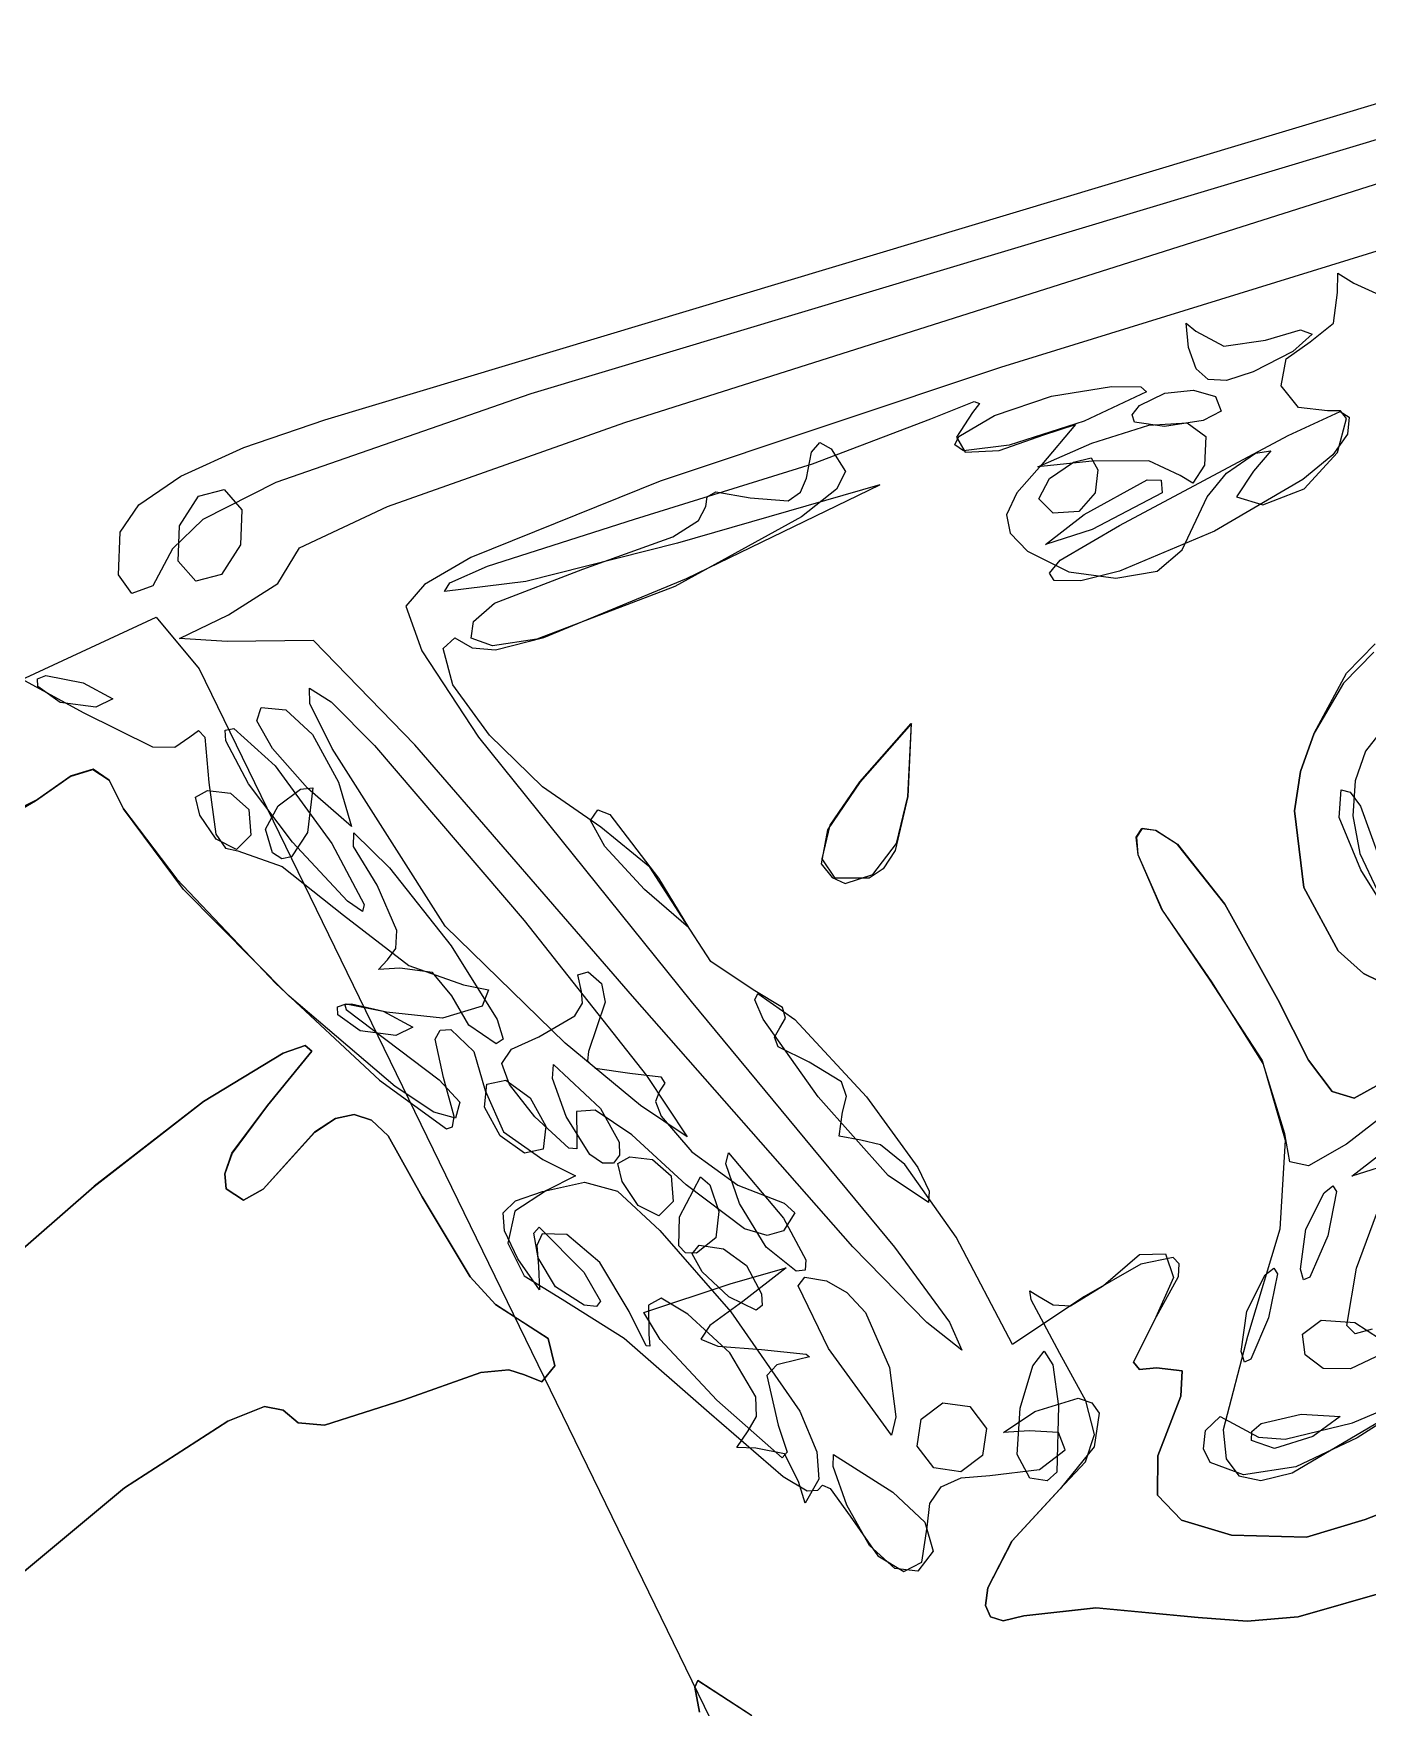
# Model space of a CAD drawing. Extents: x -886 to 651, y -59 to 942.
# Drawn here: x -167.6 to -141.92, y 132.04 to 164.26 of the extents above; entities that cross this region are included whole.
import ezdxf

# ---------------------------------------------------------------- set-up
doc = ezdxf.new("R2010")
doc.units = 0

msp = doc.modelspace()

# ---------------------------------------------------------------- linework, layer by layer
at = {"layer": 'IMAGES'}
for p, q in [((-180.01561, 146.175788), (-165.24221, 153.025398)), ((-165.24221, 153.025398), (-164.41604, 152.035168)), ((-164.41604, 152.035168), (-153.68554, 129.998068))]:
    msp.add_line(p, q, dxfattribs=at)
at = {"layer": 'Layer 1'}
for p, q in [((-134.964634, 164.262956), (-158.02749, 157.32416)), ((-161.99726, 156.82815), (-141.663776, 162.941917)), ((-156.222315, 156.77647), (-141.24554, 161.53171)), ((-138.99689, 160.92023), (-148.987695, 157.829762)), ((-142.50172, 159.27665), (-142.495542, 159.65201)), ((-142.495542, 159.65201), (-142.18953, 159.45347)), ((-142.576389, 158.684099), (-142.50172, 159.27665)), ((-142.18953, 159.45347), (-141.693707, 159.231024)), ((-145.37156, 158.21989), (-145.413274, 158.684307)), ((-145.413274, 158.684307), (-145.22881, 158.53509)), ((-143.88951, 158.35808), (-143.214576, 158.560664)), ((-143.214576, 158.560664), (-142.9874, 158.47311)), ((-143.03064, 158.32893), (-142.576389, 158.684099)), ((-145.22881, 158.53509), (-144.692862, 158.241287)), ((-144.692862, 158.241287), (-143.88951, 158.35808)), ((-143.4922, 158.002243), (-143.03064, 158.32893)), ((-142.9874, 158.47311), (-143.359069, 158.138972)), ((-142.9874, 158.47311), (-142.9874, 158.47311)), ((-145.223919, 157.806673), (-145.37156, 158.21989)), ((-143.359069, 158.138972), (-144.12394, 157.74872)), ((-143.58446, 157.47817), (-143.4922, 158.002243)), ((-148.987695, 157.829762), (-155.541952, 155.644541)), ((-144.991046, 157.599574), (-145.223919, 157.806673)), ((-144.636526, 157.58484), (-144.991046, 157.599574)), ((-144.12394, 157.74872), (-144.636526, 157.58484)), ((-158.02749, 157.32416), (-162.940123, 155.616475)), ((-149.106771, 156.909776), (-148.008166, 157.281029)), ((-148.008166, 157.281029), (-146.85089, 157.46603)), ((-146.177476, 157.36182), (-147.38045, 156.80245)), ((-146.85089, 157.46603), (-146.28928, 157.458741)), ((-146.31403, 157.10063), (-145.827643, 157.341377)), ((-146.28928, 157.458741), (-146.177476, 157.36182)), ((-145.827643, 157.341377), (-145.275487, 157.395207)), ((-145.275487, 157.395207), (-144.84863, 157.275064)), ((-144.84863, 157.275064), (-144.73814, 156.99389)), ((-143.252199, 157.063159), (-143.58446, 157.47817)), ((-150.33264, 156.84606), (-149.496074, 157.179338)), ((-149.52689, 156.96474), (-149.836425, 156.491367)), ((-149.389838, 157.142472), (-149.52689, 156.96474)), ((-149.496074, 157.179338), (-149.389838, 157.142472)), ((-146.452027, 156.918641), (-146.31403, 157.10063)), ((-144.73814, 156.99389), (-145.089316, 156.811257)), ((-144.73814, 156.99389), (-144.73814, 156.99389)), ((-143.44819, 156.52215), (-142.448724, 156.982898)), ((-142.6931, 156.99866), (-143.252199, 157.063159)), ((-142.445047, 156.998468), (-142.6931, 156.99866)), ((-142.448724, 156.982898), (-142.278113, 156.877245)), ((-142.327571, 156.851238), (-142.445047, 156.998468)), ((-163.555284, 156.295766), (-161.99726, 156.82815)), ((-160.789321, 155.15845), (-156.222315, 156.77647)), ((-152.608011, 155.980171), (-150.33264, 156.84606)), ((-149.790643, 156.506913), (-149.106771, 156.909776)), ((-147.38045, 156.80245), (-148.820226, 156.339359)), ((-147.542061, 156.733608), (-148.19395, 155.96834)), ((-148.15735, 156.5379), (-147.542061, 156.733608)), ((-147.38045, 156.80245), (-147.38045, 156.80245)), ((-147.228, 156.37451), (-146.131876, 156.721219)), ((-146.409349, 156.783631), (-146.452027, 156.918641)), ((-145.83248, 156.69686), (-146.409349, 156.783631)), ((-146.131876, 156.721219), (-145.398552, 156.764729)), ((-145.089316, 156.811257), (-145.83248, 156.69686)), ((-145.398552, 156.764729), (-145.038688, 156.507126)), ((-142.50352, 156.19674), (-142.327571, 156.851238)), ((-142.278113, 156.877245), (-142.31055, 156.54795)), ((-152.626364, 156.203145), (-152.468872, 156.391024)), ((-152.468872, 156.391024), (-152.250897, 156.266586)), ((-149.865785, 156.341952), (-149.790643, 156.506913)), ((-149.70372, 156.22708), (-149.865785, 156.341952)), ((-149.836425, 156.491367), (-149.66998, 156.20248)), ((-148.820226, 156.339359), (-149.70372, 156.22708)), ((-149.017172, 156.236045), (-148.15735, 156.5379)), ((-148.267796, 155.919905), (-147.228, 156.37451)), ((-146.69852, 154.79185), (-143.44819, 156.52215)), ((-145.038688, 156.507126), (-145.06294, 155.9505)), ((-142.31055, 156.54791), (-142.591169, 156.149645)), ((-142.31055, 156.54795), (-142.31055, 156.54791)), ((-164.764775, 155.73893), (-163.555284, 156.295766)), ((-156.03644, 154.91425), (-152.608011, 155.980171)), ((-152.72459, 155.70274), (-152.626364, 156.203145)), ((-152.250897, 156.266586), (-151.97122, 155.83004)), ((-149.66998, 156.20248), (-149.017172, 156.236045)), ((-147.222, 156.02711), (-148.267796, 155.919905)), ((-148.04841, 155.69739), (-147.585892, 156.00911)), ((-147.585892, 156.00911), (-147.24198, 156.09154)), ((-147.24198, 156.09154), (-147.11261, 155.861595)), ((-146.134507, 156.033426), (-147.222, 156.02711)), ((-145.53282, 155.75142), (-146.134507, 156.033426)), ((-144.637639, 155.80169), (-144.08048, 156.18175)), ((-143.785417, 156.22971), (-144.11548, 155.83997)), ((-144.08048, 156.18175), (-143.785417, 156.22971)), ((-142.591169, 156.149645), (-143.170282, 155.676061)), ((-143.143582, 155.494665), (-142.50352, 156.19674)), ((-165.574074, 155.186047), (-164.764775, 155.73893)), ((-152.835236, 155.43092), (-152.72459, 155.70274)), ((-151.97122, 155.83004), (-152.14407, 155.491006)), ((-151.97122, 155.83004), (-151.97122, 155.83004)), ((-148.19395, 155.96834), (-148.671406, 155.420098)), ((-148.251676, 155.304868), (-148.04841, 155.69739)), ((-147.37743, 155.00404), (-146.166375, 155.671976)), ((-147.11261, 155.861595), (-147.16588, 155.42234)), ((-146.166375, 155.671976), (-145.894238, 155.664585)), ((-145.894238, 155.664585), (-145.87404, 155.42138)), ((-145.289369, 155.608879), (-145.53282, 155.75142)), ((-145.06316, 155.9505), (-145.289369, 155.608879)), ((-145.06294, 155.9505), (-145.06316, 155.9505)), ((-145.0105, 155.34201), (-144.637639, 155.80169)), ((-143.170282, 155.676061), (-144.869645, 154.679897)), ((-144.11548, 155.83997), (-144.443002, 155.341049)), ((-164.79304, 154.78341), (-164.425965, 155.352816)), ((-164.425965, 155.352816), (-163.92965, 155.48255)), ((-162.940123, 155.616475), (-164.341471, 154.906757)), ((-163.92965, 155.48255), (-163.594937, 155.093809)), ((-155.541952, 155.644541), (-159.182554, 154.177237)), ((-151.31198, 155.57534), (-155.20338, 154.45292)), ((-155.03159, 153.77242), (-151.31198, 155.57534)), ((-154.65846, 155.15811), (-154.63582, 155.344994)), ((-154.63582, 155.344994), (-154.467326, 155.438011)), ((-154.467326, 155.438011), (-153.80484, 155.32105)), ((-153.07579, 155.268348), (-152.835236, 155.43092)), ((-152.14407, 155.491006), (-152.820974, 154.960939)), ((-148.671406, 155.420098), (-148.870119, 154.998465)), ((-147.16588, 155.42234), (-147.478412, 155.063865)), ((-145.87404, 155.42138), (-147.22453, 154.71268)), ((-147.16588, 155.42234), (-147.16588, 155.42234)), ((-145.87404, 155.42138), (-145.87404, 155.42138)), ((-145.48942, 154.32314), (-145.0105, 155.34201)), ((-144.443002, 155.341049), (-143.93672, 155.19225)), ((-143.93672, 155.19225), (-143.143582, 155.494665)), ((-165.93152, 154.66552), (-165.574074, 155.186047)), ((-163.594937, 155.093809), (-163.61637, 154.41667)), ((-162.47974, 154.36057), (-160.789321, 155.15845)), ((-154.800535, 154.888789), (-154.65846, 155.15811)), ((-153.80484, 155.32105), (-153.07579, 155.268348)), ((-147.97231, 155.02819), (-148.251676, 155.304868)), ((-147.478412, 155.063865), (-147.97231, 155.02819)), ((-164.341471, 154.906757), (-164.92792, 154.34136)), ((-164.814472, 154.106271), (-164.79304, 154.78341)), ((-158.862715, 154.00575), (-156.03644, 154.91425)), ((-155.294184, 154.571315), (-154.800535, 154.888789)), ((-152.820974, 154.960939), (-155.25583, 153.61804)), ((-148.870119, 154.998465), (-148.799834, 154.644595)), ((-148.119931, 154.428591), (-147.37743, 155.00404)), ((-147.22453, 154.71268), (-148.119931, 154.428591)), ((-147.837041, 154.12097), (-146.69852, 154.79185)), ((-165.968795, 153.842607), (-165.93152, 154.66552)), ((-163.61637, 154.41667), (-163.983445, 153.847264)), ((-163.61637, 154.41667), (-163.61637, 154.41667)), ((-155.20338, 154.45292), (-158.12664, 153.715336)), ((-157.02553, 153.95041), (-155.294184, 154.571315)), ((-148.799834, 154.644595), (-148.4703, 154.29964)), ((-144.869645, 154.679897), (-146.699943, 153.913343)), ((-164.92792, 154.34136), (-165.308143, 153.629228)), ((-164.47976, 153.71753), (-164.814472, 154.106271)), ((-162.901842, 153.673229), (-162.47974, 154.36057)), ((-159.182554, 154.177237), (-160.073637, 153.654263)), ((-148.4703, 154.29964), (-147.672653, 153.901986)), ((-148.04322, 153.8732), (-147.837041, 154.12097)), ((-145.972197, 153.915389), (-145.48942, 154.32314)), ((-165.708053, 153.480076), (-165.968795, 153.842607)), ((-163.983445, 153.847264), (-164.47976, 153.71753)), ((-159.586318, 153.686464), (-158.862715, 154.00575)), ((-158.727189, 153.294354), (-157.02553, 153.95041)), ((-157.778299, 152.636977), (-155.03159, 153.77242)), ((-147.95248, 153.73032), (-148.04322, 153.8732)), ((-147.442725, 153.72677), (-147.95248, 153.73032)), ((-147.672653, 153.901986), (-146.769946, 153.774454)), ((-146.699943, 153.913343), (-147.442725, 153.72677)), ((-146.769946, 153.774454), (-145.972197, 153.915389)), ((-165.308143, 153.629228), (-165.708053, 153.480076)), ((-163.84899, 153.0739), (-162.901842, 153.673229)), ((-160.073637, 153.654263), (-160.43239, 153.24052)), ((-158.12664, 153.715336), (-159.69039, 153.51818)), ((-159.69039, 153.51818), (-159.586318, 153.686464)), ((-155.25583, 153.61804), (-157.915194, 152.604785)), ((-160.43239, 153.24052), (-160.12977, 152.376414)), ((-159.135022, 152.943995), (-158.727189, 153.294354)), ((-164.789836, 152.617983), (-163.84899, 153.0739)), ((-159.17829, 152.62149), (-159.135022, 152.943995)), ((-163.87309, 152.55628), (-164.789836, 152.617983)), ((-162.21384, 152.57598), (-163.87309, 152.55628)), ((-160.260872, 150.566319), (-162.21384, 152.57598)), ((-159.71646, 152.42664), (-159.490756, 152.628857)), ((-159.490756, 152.628857), (-159.1588, 152.43884)), ((-158.768582, 152.472374), (-159.17829, 152.62149)), ((-159.1588, 152.43884), (-158.707037, 152.398865)), ((-157.915194, 152.604785), (-158.768582, 152.472374)), ((-158.707037, 152.398865), (-157.778299, 152.636977)), ((-142.326203, 151.946859), (-141.779921, 152.51033)), ((-160.12977, 152.376414), (-159.039236, 150.715221)), ((-159.533151, 151.725697), (-159.71646, 152.42664)), ((-141.803096, 152.354381), (-142.383063, 151.755014)), ((-167.905997, 151.878745), (-166.64617, 151.19209)), ((-167.523835, 151.842205), (-167.362474, 151.904965)), ((-167.51667, 151.69257), (-167.523835, 151.842205)), ((-167.362474, 151.904965), (-166.64817, 151.76087)), ((-142.9487, 150.79122), (-142.326203, 151.946859)), ((-167.088739, 151.383381), (-167.51667, 151.69257)), ((-166.64817, 151.76087), (-166.074157, 151.452634)), ((-162.286233, 151.36404), (-162.288924, 151.662231)), ((-162.288924, 151.662231), (-161.8702, 151.394096)), ((-158.823374, 150.756309), (-159.533151, 151.725697)), ((-142.383063, 151.755014), (-142.949, 150.79104)), ((-166.40349, 151.2947), (-167.088739, 151.383381)), ((-166.64617, 151.19209), (-165.312772, 150.530965)), ((-166.074157, 151.452634), (-166.40349, 151.29463)), ((-166.40349, 151.29463), (-166.40349, 151.2947)), ((-163.303475, 151.028505), (-163.221418, 151.287641)), ((-163.221418, 151.287641), (-162.74692, 151.24188)), ((-162.74692, 151.24188), (-162.234701, 150.766781)), ((-161.854744, 150.500055), (-162.286233, 151.36404)), ((-161.8702, 151.394096), (-161.037447, 150.559102)), ((-164.59082, 150.72562), (-164.428455, 150.84198)), ((-164.428455, 150.84198), (-164.305799, 150.715041)), ((-163.911278, 150.854509), (-163.74908, 150.88471)), ((-163.901919, 150.643115), (-163.911278, 150.854509)), ((-163.74908, 150.88471), (-162.948853, 150.16445)), ((-163.002964, 150.500066), (-163.303475, 151.028505)), ((-151.69311, 149.85725), (-150.70648, 150.97803)), ((-150.70486, 150.97812), (-151.69149, 149.85734)), ((-150.70648, 150.97803), (-150.77147, 149.57683)), ((-150.76986, 149.57692), (-150.70486, 150.97812)), ((-141.638614, 150.862483), (-141.961521, 150.447663)), ((-165.312772, 150.530965), (-164.880499, 150.522484)), ((-164.880499, 150.522484), (-164.59082, 150.72562)), ((-164.305799, 150.715041), (-164.22732, 149.84668)), ((-163.462399, 149.81905), (-163.901919, 150.643115)), ((-162.32976, 149.73792), (-163.002964, 150.500066)), ((-162.234701, 150.766781), (-161.72822, 149.85048)), ((-159.67583, 147.07684), (-161.854744, 150.500055)), ((-161.037447, 150.559102), (-158.15939, 147.1864)), ((-156.07424, 145.73371), (-160.260872, 150.566319)), ((-159.039236, 150.715221), (-154.94486, 145.62655)), ((-157.801467, 149.761584), (-158.823374, 150.756309)), ((-142.949, 150.79099), (-143.213805, 150.056006)), ((-143.213505, 150.056236), (-142.9487, 150.79122)), ((-142.949, 150.79104), (-142.949, 150.79099)), ((-141.961521, 150.447663), (-142.160368, 149.876847)), ((-167.56189, 149.49191), (-166.896698, 149.95701)), ((-166.879912, 149.970495), (-167.52776, 149.51859)), ((-166.896698, 149.95701), (-166.458545, 150.092501)), ((-166.452182, 150.098276), (-166.879912, 149.970495)), ((-166.458545, 150.092501), (-166.148454, 149.889444)), ((-166.147104, 149.891416), (-166.452182, 150.098276)), ((-166.148454, 149.889444), (-165.86745, 149.3389)), ((-165.86721, 149.3394), (-166.147104, 149.891416)), ((-162.948853, 150.16445), (-161.858, 148.668)), ((-151.69149, 149.85734), (-152.318037, 148.931921)), ((-152.267543, 149.023706), (-151.69311, 149.85725)), ((-143.213805, 150.056006), (-143.329804, 149.296049)), ((-143.329504, 149.296279), (-143.213505, 150.056236)), ((-142.160368, 149.876847), (-142.207105, 149.203021)), ((-164.48193, 149.56124), (-164.251989, 149.690614)), ((-164.399507, 149.217331), (-164.48193, 149.56124)), ((-164.251989, 149.690614), (-163.81273, 149.63734)), ((-164.22732, 149.84668), (-164.22732, 149.84661)), ((-164.22732, 149.84661), (-164.092527, 148.848947)), ((-163.81273, 149.63734), (-163.454259, 149.324811)), ((-162.61826, 148.697122), (-163.462399, 149.81905)), ((-162.89417, 149.39529), (-162.460497, 149.716516)), ((-162.460497, 149.716516), (-162.227365, 149.742848)), ((-161.482784, 148.995645), (-162.32976, 149.73792)), ((-162.227365, 149.742848), (-162.32919, 148.88025)), ((-161.72822, 149.85048), (-161.482784, 148.995645)), ((-161.72822, 149.85048), (-161.72822, 149.85048)), ((-156.68177, 148.98463), (-157.801467, 149.761584)), ((-150.77147, 149.57683), (-151.017832, 148.535735)), ((-150.988676, 148.67206), (-150.76986, 149.57692)), ((-142.472116, 149.173151), (-142.42991, 149.70536)), ((-142.42991, 149.70536), (-142.257021, 149.659077)), ((-142.257021, 149.659077), (-142.059154, 149.389864)), ((-167.52776, 149.51859), (-168.637854, 148.965524)), ((-168.16381, 149.134946), (-167.56189, 149.49191)), ((-165.86745, 149.3389), (-164.843745, 147.979917)), ((-164.711902, 147.786171), (-165.86721, 149.3394)), ((-164.08778, 148.75481), (-164.399507, 149.217331)), ((-163.454259, 149.324811), (-163.41858, 148.83091)), ((-163.135231, 148.946479), (-162.89417, 149.39529)), ((-156.87755, 149.11192), (-156.741011, 149.316152)), ((-156.741011, 149.316152), (-156.509891, 149.226323)), ((-156.509891, 149.226323), (-155.572, 148.00121)), ((-143.329804, 149.296049), (-143.152614, 147.820815)), ((-143.152314, 147.821045), (-143.329504, 149.296279)), ((-142.059154, 149.389864), (-141.68611, 148.35931)), ((-162.99977, 148.48836), (-163.135231, 148.946479)), ((-156.607614, 148.609149), (-156.87755, 149.11192)), ((-155.736476, 148.21689), (-156.68177, 148.98463)), ((-152.318037, 148.931921), (-152.43895, 148.28083)), ((-152.42405, 148.373009), (-152.267543, 149.023706)), ((-146.375872, 148.792581), (-146.265908, 148.959863)), ((-146.261457, 148.956625), (-146.373364, 148.791661)), ((-146.265908, 148.959863), (-146.004115, 148.924057)), ((-146.000462, 148.920907), (-146.261457, 148.956625)), ((-146.004115, 148.924057), (-145.58265, 148.65375)), ((-145.58295, 148.65352), (-146.000462, 148.920907)), ((-142.05524, 148.1656), (-142.472116, 149.173151)), ((-142.207105, 149.203021), (-142.073685, 148.479171)), ((-164.092527, 148.848947), (-163.908934, 148.58209)), ((-163.695265, 148.551548), (-164.08778, 148.75481)), ((-163.908934, 148.58209), (-163.67215, 148.52759)), ((-163.41858, 148.83091), (-163.695265, 148.551548)), ((-163.41858, 148.83091), (-163.41858, 148.83091)), ((-162.32919, 148.88025), (-162.636302, 148.411774)), ((-161.55724, 147.56194), (-162.61826, 148.697122)), ((-162.32919, 148.88025), (-162.32919, 148.88025)), ((-161.858, 148.668), (-161.234303, 147.497829)), ((-161.858, 148.668), (-161.858, 148.668)), ((-161.439899, 148.612808), (-161.43368, 148.87511)), ((-160.98753, 147.86536), (-161.439899, 148.612808)), ((-161.43368, 148.87511), (-160.747688, 148.201751)), ((-155.83895, 147.78438), (-156.607614, 148.609149)), ((-151.445309, 148.072495), (-150.988676, 148.67206)), ((-146.341845, 148.453628), (-146.375872, 148.792581)), ((-146.373364, 148.791661), (-146.343612, 148.457004)), ((-144.670597, 147.502661), (-145.58295, 148.65352)), ((-145.58265, 148.65375), (-144.670297, 147.502891)), ((-163.67215, 148.52759), (-162.816872, 148.229891)), ((-162.821993, 148.375506), (-162.99977, 148.48836)), ((-162.636302, 148.411774), (-162.821993, 148.375506)), ((-152.43896, 148.28083), (-152.229957, 148.014408)), ((-152.43895, 148.28083), (-152.43896, 148.28083)), ((-152.171544, 148.0002), (-152.42405, 148.373009)), ((-151.017832, 148.535735), (-151.248813, 148.178953)), ((-146.343612, 148.457004), (-145.888854, 147.402561)), ((-145.873184, 147.386359), (-146.341845, 148.453628)), ((-142.073685, 148.479171), (-141.73206, 147.75828)), ((-164.843745, 147.979917), (-162.938787, 145.975919)), ((-162.816872, 148.229891), (-161.63653, 147.28918)), ((-160.747688, 148.201751), (-159.56569, 146.69971)), ((-155.12368, 147.25919), (-155.736476, 148.21689)), ((-155.572, 148.00121), (-154.992214, 147.055559)), ((-155.572, 148.00121), (-155.572, 148.00121)), ((-152.229957, 148.014408), (-151.981492, 147.90112)), ((-151.51894, 148.00032), (-152.171544, 148.0002)), ((-151.981492, 147.90112), (-151.445309, 148.072495)), ((-151.248813, 148.178953), (-151.51894, 148.00032)), ((-141.469939, 147.228482), (-142.05524, 148.1656)), ((-162.678246, 145.731536), (-164.711902, 147.786171)), ((-160.60804, 146.992801), (-160.98753, 147.86536)), ((-154.992214, 147.055559), (-155.83895, 147.78438)), ((-143.152614, 147.820815), (-142.491897, 146.604488)), ((-142.491597, 146.604718), (-143.152314, 147.821045)), ((-161.63653, 147.28918), (-160.374782, 146.318422)), ((-161.272508, 147.357452), (-161.55724, 147.56194)), ((-161.234303, 147.497829), (-161.272508, 147.357452)), ((-145.888854, 147.402561), (-144.95662, 146.0412)), ((-144.92265, 146.00937), (-145.873184, 147.386359)), ((-143.65251, 145.66415), (-144.670597, 147.502661)), ((-144.670297, 147.502891), (-143.65221, 145.66438)), ((-160.625398, 146.649014), (-160.60804, 146.992801)), ((-157.367097, 144.823149), (-159.67583, 147.07684)), ((-158.15939, 147.1864), (-155.804, 144.203326)), ((-158.15939, 147.1864), (-158.15939, 147.1864)), ((-154.564537, 146.395781), (-155.12368, 147.25919)), ((-160.78949, 146.4297), (-160.625398, 146.649014)), ((-159.56569, 146.69971), (-158.677655, 145.283245)), ((-159.56569, 146.69971), (-159.56569, 146.69971)), ((-160.959213, 146.240976), (-160.78949, 146.4297)), ((-160.374782, 146.318422), (-159.3238, 145.94852)), ((-153.74822, 145.85473), (-154.564537, 146.395781)), ((-142.491897, 146.604488), (-142.003487, 146.168165)), ((-142.003187, 146.168395), (-142.491597, 146.604718)), ((-160.55154, 146.26853), (-160.959213, 146.240976)), ((-159.919425, 146.187271), (-160.55154, 146.26853)), ((-159.54951, 145.73696), (-159.919425, 146.187271)), ((-157.123664, 146.138245), (-156.92411, 146.19951)), ((-157.05264, 145.81928), (-157.123664, 146.138245)), ((-156.92411, 146.19951), (-156.66703, 145.977191)), ((-144.95662, 146.0412), (-143.949985, 144.495287)), ((-143.934335, 144.436798), (-144.92265, 146.00937)), ((-142.003487, 146.168165), (-141.42212, 145.88627)), ((-141.42182, 145.8865), (-142.003187, 146.168395)), ((-162.938787, 145.975919), (-160.945162, 144.113046)), ((-160.641727, 143.991686), (-162.678246, 145.731536)), ((-159.223935, 145.172179), (-159.54951, 145.73696)), ((-159.3238, 145.94852), (-158.846367, 145.851544)), ((-158.846367, 145.851544), (-158.96361, 145.53694)), ((-157.035857, 145.594888), (-157.05264, 145.81928)), ((-156.66703, 145.977191), (-156.59973, 145.6143)), ((-151.828211, 140.908329), (-156.07424, 145.73371)), ((-153.184876, 145.51095), (-153.74822, 145.85473)), ((-153.718907, 145.65705), (-153.659831, 145.780876)), ((-153.659831, 145.780876), (-152.949838, 145.283527)), ((-143.061002, 144.501067), (-143.65251, 145.66415)), ((-143.65221, 145.66438), (-143.060702, 144.501297)), ((-161.748265, 145.523515), (-161.586904, 145.586275)), ((-161.7411, 145.37388), (-161.748265, 145.523515)), ((-161.313169, 145.064695), (-161.7411, 145.37388)), ((-161.482254, 145.577315), (-161.60892, 145.562308)), ((-161.60892, 145.562308), (-161.583719, 145.471027)), ((-161.586904, 145.586275), (-160.8726, 145.44218)), ((-161.583719, 145.471027), (-159.79165, 144.12235)), ((-160.80784, 145.42268), (-161.482254, 145.577315)), ((-160.8726, 145.44218), (-160.298591, 145.133945)), ((-159.728397, 145.30968), (-160.80784, 145.42268)), ((-158.96361, 145.53694), (-159.728397, 145.30968)), ((-157.87377, 144.94559), (-157.185079, 145.355364)), ((-157.185079, 145.355364), (-157.035857, 145.594888)), ((-156.59979, 145.6143), (-156.9214, 144.66711)), ((-156.59973, 145.6143), (-156.59979, 145.6143)), ((-154.94486, 145.62655), (-151.030714, 140.897596)), ((-153.557216, 145.284837), (-153.718907, 145.65705)), ((-153.124443, 145.310039), (-153.184876, 145.51095)), ((-160.62792, 144.97601), (-161.313169, 145.064695)), ((-160.298591, 145.133945), (-160.62792, 144.97595)), ((-159.868112, 144.905355), (-159.77432, 145.078154)), ((-159.77432, 145.078154), (-159.57009, 145.08731)), ((-159.57009, 145.08731), (-159.129466, 144.665562)), ((-158.69841, 144.81568), (-159.223935, 145.172179)), ((-158.677655, 145.283245), (-158.560204, 144.899941)), ((-152.50108, 143.7951), (-153.557216, 145.284837)), ((-153.339666, 144.939431), (-153.23399, 145.12184)), ((-153.23399, 145.12184), (-153.124443, 145.310039)), ((-152.949838, 145.283527), (-151.56815, 143.7931)), ((-162.373439, 144.778885), (-162.797194, 144.636281)), ((-162.796734, 144.635441), (-162.372979, 144.778045)), ((-162.247373, 144.673755), (-162.373439, 144.778885)), ((-162.372979, 144.778045), (-162.246913, 144.672915)), ((-160.62792, 144.97595), (-160.62792, 144.97601)), ((-159.71015, 144.16273), (-159.868112, 144.905355)), ((-158.560204, 144.899941), (-158.69841, 144.81568)), ((-158.590435, 144.434056), (-158.403544, 144.711695)), ((-158.403544, 144.711695), (-157.87377, 144.94559)), ((-155.91858, 143.62283), (-157.367097, 144.823149)), ((-153.268709, 144.754257), (-153.339666, 144.939431)), ((-152.67081, 144.4622), (-153.268709, 144.754257)), ((-162.797194, 144.636281), (-164.330772, 143.704202)), ((-164.330312, 143.703362), (-162.796734, 144.635441)), ((-163.09531, 143.62396), (-162.247373, 144.673755)), ((-162.246913, 144.672915), (-163.09485, 143.62312)), ((-159.129466, 144.665562), (-158.90905, 143.91305)), ((-158.438843, 144.027411), (-158.590435, 144.434056)), ((-157.611279, 144.144598), (-157.59298, 144.413819)), ((-157.59298, 144.413819), (-156.68784, 143.56867)), ((-156.9214, 144.66711), (-156.937137, 144.484421)), ((-156.937137, 144.484421), (-156.792407, 144.344964)), ((-152.04754, 144.080422), (-152.67081, 144.4622)), ((-143.949985, 144.495287), (-143.507047, 142.957864)), ((-143.51773, 143.07937), (-143.934335, 144.436798)), ((-142.601624, 143.895066), (-143.061002, 144.501067)), ((-143.060702, 144.501297), (-142.601324, 143.895296)), ((-160.945162, 144.113046), (-159.65545, 143.17744)), ((-159.79165, 144.12235), (-159.39498, 143.691905)), ((-159.505429, 143.415111), (-159.71015, 144.16273)), ((-158.874192, 144.035185), (-158.51163, 144.1118)), ((-158.51163, 144.1118), (-158.043171, 143.776177)), ((-157.35062, 143.41168), (-157.611279, 144.144598)), ((-156.792407, 144.344964), (-156.12595, 144.25042)), ((-156.12595, 144.25042), (-155.525512, 144.176031)), ((-155.804, 144.203326), (-155.02085, 143.02383)), ((-155.452255, 144.058415), (-155.55527, 143.90239)), ((-155.525512, 144.176031), (-155.452255, 144.058415)), ((-151.951603, 143.797783), (-152.04754, 144.080422)), ((-159.895983, 143.494864), (-160.641727, 143.991686)), ((-158.91973, 143.5935), (-158.874192, 144.035185)), ((-158.90905, 143.91305), (-158.557084, 143.116637)), ((-157.95317, 143.4065), (-158.438843, 144.027411)), ((-158.043171, 143.776177), (-157.74305, 143.22676)), ((-155.55527, 143.90239), (-155.627107, 143.701985)), ((-151.148063, 142.281203), (-152.50108, 143.7951)), ((-152.02691, 143.49517), (-151.951603, 143.797783)), ((-151.56815, 143.7931), (-151.56815, 143.79307)), ((-151.56815, 143.79307), (-150.57851, 142.435674)), ((-142.178536, 143.766352), (-142.601624, 143.895066)), ((-142.601324, 143.895296), (-142.178236, 143.766582)), ((-141.10366, 143.83481), (-142.328872, 142.882825)), ((-141.6959, 144.03513), (-142.178536, 143.766352)), ((-142.178236, 143.766582), (-141.6956, 144.03536)), ((-164.330772, 143.704202), (-166.43411, 142.07018)), ((-166.43365, 142.06934), (-164.330312, 143.703362)), ((-163.781633, 142.708348), (-163.09531, 143.62396)), ((-163.09485, 143.62339), (-163.781172, 142.707777)), ((-163.09485, 143.62312), (-163.09485, 143.62339)), ((-161.427864, 143.455239), (-161.787727, 143.377502)), ((-161.787267, 143.376932), (-161.427404, 143.454669)), ((-161.096124, 143.344123), (-161.427864, 143.455239)), ((-161.427404, 143.454669), (-161.095664, 143.343553)), ((-159.47783, 143.38281), (-159.895983, 143.494864)), ((-159.535197, 143.21637), (-159.505429, 143.415111)), ((-159.39498, 143.691905), (-159.47783, 143.38281)), ((-158.619604, 143.044079), (-158.91973, 143.5935)), ((-157.299926, 142.80301), (-157.95317, 143.4065)), ((-156.891248, 142.683379), (-157.35062, 143.41168)), ((-156.791791, 143.533001), (-157.150388, 143.512635)), ((-157.150388, 143.512635), (-157.14127, 142.99209)), ((-156.082264, 143.060297), (-156.791791, 143.533001)), ((-156.68784, 143.56867), (-156.328224, 142.922786)), ((-156.68784, 143.56867), (-156.68784, 143.56867)), ((-155.02085, 143.02383), (-155.91858, 143.62283)), ((-155.627107, 143.701985), (-155.523147, 143.419187)), ((-155.523147, 143.419187), (-154.926922, 142.731509)), ((-152.091511, 143.037276), (-152.02691, 143.49517)), ((-162.19055, 143.11163), (-163.18443, 142.01834)), ((-163.18397, 142.01777), (-162.19009, 143.11106)), ((-161.787727, 143.377502), (-162.19055, 143.11163)), ((-162.19009, 143.11106), (-161.787267, 143.376932)), ((-160.777668, 143.043439), (-161.096124, 143.344123)), ((-161.095664, 143.343553), (-160.777208, 143.042869)), ((-159.65545, 143.17744), (-159.535197, 143.21637)), ((-158.557084, 143.116637), (-157.8002, 142.58934)), ((-157.74305, 143.22676), (-157.788586, 142.785071)), ((-157.74305, 143.22676), (-157.74305, 143.22676)), ((-160.12126, 141.8705), (-160.777668, 143.043439)), ((-160.777208, 143.042869), (-160.1208, 141.86993)), ((-158.15114, 142.70846), (-158.619604, 143.044079)), ((-157.788586, 142.785071), (-158.15114, 142.70846)), ((-157.145455, 142.791679), (-157.299926, 142.80301)), ((-157.14127, 142.99209), (-157.145455, 142.791679)), ((-156.328224, 142.922786), (-156.320895, 142.672744)), ((-155.03859, 142.10163), (-156.082264, 143.060297)), ((-151.67882, 142.95973), (-152.091511, 143.037276)), ((-151.301156, 142.871975), (-151.67882, 142.95973)), ((-150.82921, 142.490126), (-151.301156, 142.871975)), ((-143.507047, 142.957864), (-143.608637, 141.246468)), ((-143.420105, 142.541343), (-143.51773, 143.07937)), ((-142.328872, 142.882825), (-143.06242, 142.463749)), ((-142.227581, 142.264006), (-141.48508, 142.83946)), ((-163.921704, 142.310368), (-163.781633, 142.708348)), ((-163.781172, 142.707777), (-163.921244, 142.309798)), ((-157.8002, 142.58934), (-157.167961, 142.269016)), ((-156.649441, 142.515388), (-156.891248, 142.683379)), ((-156.43942, 142.5173), (-156.649441, 142.515388)), ((-156.320895, 142.672744), (-156.43942, 142.5173)), ((-156.35455, 142.50923), (-156.124609, 142.6386)), ((-156.272124, 142.165318), (-156.35455, 142.50923)), ((-156.124609, 142.6386), (-155.68535, 142.58533)), ((-155.68535, 142.58533), (-155.326875, 142.272796)), ((-154.926922, 142.731509), (-154.044772, 142.089541)), ((-154.278095, 142.504663), (-154.226185, 142.711694)), ((-154.00969, 141.74104), (-154.278095, 142.504663)), ((-154.226185, 142.711694), (-153.16765, 141.45808)), ((-149.84337, 141.0896), (-150.82921, 142.490126)), ((-143.06242, 142.463749), (-143.420105, 142.541343)), ((-141.33218, 142.54809), (-142.227581, 142.264006)), ((-163.89155, 142.02234), (-163.921704, 142.310368)), ((-163.921244, 142.309798), (-163.89109, 142.02177)), ((-157.80602, 141.9729), (-156.995172, 142.148729)), ((-157.167961, 142.269016), (-157.7258, 141.99283)), ((-156.995172, 142.148729), (-156.36181, 141.975174)), ((-155.9604, 141.7028), (-156.272124, 142.165318)), ((-155.326875, 142.272796), (-155.2912, 141.77889)), ((-155.16788, 141.48417), (-154.76159, 142.251874)), ((-154.76159, 142.251874), (-154.5847, 142.097749)), ((-150.3761, 141.76131), (-151.148063, 142.281203)), ((-150.57851, 142.435674), (-150.359343, 141.97978)), ((-166.43411, 142.06991), (-168.162671, 140.557652)), ((-168.162211, 140.557082), (-166.43365, 142.06934)), ((-166.43411, 142.07018), (-166.43411, 142.06991)), ((-163.559849, 141.805473), (-163.89155, 142.02234)), ((-163.89109, 142.02177), (-163.559389, 141.805105)), ((-163.18443, 142.01834), (-163.559849, 141.805473)), ((-163.559389, 141.805105), (-163.18397, 142.01777)), ((-159.198487, 140.329243), (-160.12126, 141.8705)), ((-160.1208, 141.86993), (-159.198027, 140.328672)), ((-157.7258, 141.99283), (-158.338041, 141.590513)), ((-158.326451, 141.790858), (-157.80602, 141.9729)), ((-156.36181, 141.975174), (-155.543423, 141.220434)), ((-153.917852, 141.253789), (-155.03859, 142.10163)), ((-154.5847, 142.097749), (-154.41032, 141.58701)), ((-154.044772, 142.089541), (-153.15487, 141.74347)), ((-150.359343, 141.97978), (-150.3761, 141.76131)), ((-143.109013, 141.248013), (-142.75741, 141.94528)), ((-142.75741, 141.94528), (-142.589362, 142.07887)), ((-142.520616, 141.967311), (-142.68991, 141.11737)), ((-142.589362, 142.07887), (-142.520616, 141.967311)), ((-158.562031, 141.559156), (-158.326451, 141.790858)), ((-158.537243, 141.210374), (-158.562031, 141.559156)), ((-158.338041, 141.590513), (-158.473089, 140.976734)), ((-155.567878, 141.499541), (-155.9604, 141.7028)), ((-155.2912, 141.7789), (-155.567878, 141.499541)), ((-155.2912, 141.77889), (-155.2912, 141.7789)), ((-155.181314, 140.924169), (-155.16788, 141.48417)), ((-154.41032, 141.58701), (-154.466939, 141.080713)), ((-154.41032, 141.58701), (-154.41032, 141.58701)), ((-153.501982, 140.898989), (-154.00969, 141.74104)), ((-152.948846, 141.558466), (-153.16877, 141.21609)), ((-153.15487, 141.74347), (-152.948846, 141.558466)), ((-142.13808, 140.49235), (-141.753174, 141.535718)), ((-158.27657, 140.67709), (-158.537243, 141.210374)), ((-157.972625, 141.167163), (-157.870321, 141.285543)), ((-157.88918, 140.69037), (-157.972625, 141.167163)), ((-157.812964, 141.155259), (-157.91334, 140.929091)), ((-157.870321, 141.285543), (-157.00667, 140.41532)), ((-157.338671, 141.140636), (-157.812964, 141.155259)), ((-155.543423, 141.220434), (-154.1775, 139.65271)), ((-153.479835, 141.125618), (-153.917852, 141.253789)), ((-153.16877, 141.21609), (-153.479835, 141.125618)), ((-153.16765, 141.45808), (-152.735914, 140.6542)), ((-153.16765, 141.45808), (-153.16765, 141.45808)), ((-143.608637, 141.246468), (-144.23558, 139.17864)), ((-143.21583, 140.47444), (-143.109013, 141.248013)), ((-158.473089, 140.976734), (-158.159199, 140.347848)), ((-157.91334, 140.929091), (-157.88258, 140.52744)), ((-156.699433, 140.60256), (-157.338671, 141.140636)), ((-155.049112, 140.788823), (-155.181314, 140.924169)), ((-154.922101, 140.771686), (-154.787933, 140.935848)), ((-154.466939, 141.080713), (-154.8387, 140.78068)), ((-154.787933, 140.935848), (-154.3213, 140.86941)), ((-154.3213, 140.86941), (-153.877966, 140.543791)), ((-152.92358, 140.4343), (-153.501982, 140.898989)), ((-150.407498, 139.446182), (-151.828211, 140.908329)), ((-151.030714, 140.897596), (-149.969076, 139.45328)), ((-148.76052, 139.02614), (-149.84337, 141.0896)), ((-142.68987, 141.11737), (-143.033467, 140.321781)), ((-142.68991, 141.11737), (-142.68987, 141.11737)), ((-157.864932, 140.075626), (-158.27657, 140.67709)), ((-157.555191, 140.133409), (-157.88918, 140.69037)), ((-157.88258, 140.52744), (-157.864932, 140.075626)), ((-156.13498, 139.66002), (-156.699433, 140.60256)), ((-154.8387, 140.78068), (-155.049112, 140.788823)), ((-154.729339, 140.425171), (-154.922101, 140.771686)), ((-153.877966, 140.543791), (-153.5895, 140.00323)), ((-152.735914, 140.6542), (-152.748316, 140.454456)), ((-146.284848, 140.572052), (-147.38467, 139.94339)), ((-147.00526, 140.16221), (-146.314137, 140.75917)), ((-146.314137, 140.75917), (-145.811398, 140.772799)), ((-145.664899, 140.697857), (-146.284848, 140.572052)), ((-145.811398, 140.772799), (-145.659797, 140.313859)), ((-145.547185, 140.576258), (-145.664899, 140.697857)), ((-145.56421, 140.333827), (-145.547185, 140.576258)), ((-158.709576, 139.795497), (-159.198487, 140.329243)), ((-159.198027, 140.328672), (-158.709116, 139.794927)), ((-158.159199, 140.347848), (-157.42463, 139.90021)), ((-157.00667, 140.41532), (-157.00642, 140.41532)), ((-157.00642, 140.41532), (-156.688513, 139.859665)), ((-155.85568, 139.64129), (-154.16987, 140.19789)), ((-154.21518, 139.94455), (-154.729339, 140.425171)), ((-154.16987, 140.19789), (-153.114544, 140.498826)), ((-153.114544, 140.498826), (-153.94942, 139.85342)), ((-152.748316, 140.454456), (-152.92358, 140.4343)), ((-152.885717, 140.154284), (-152.752767, 140.320774)), ((-152.752767, 140.320774), (-152.33724, 140.25147)), ((-152.33724, 140.25147), (-151.946907, 140.027949)), ((-146.02217, 139.49298), (-145.56421, 140.333827)), ((-145.659797, 140.313859), (-146.02209, 139.49311)), ((-144.246132, 139.666121), (-143.89453, 140.36339)), ((-143.89453, 140.36339), (-143.726486, 140.49698)), ((-143.65774, 140.385421), (-143.82703, 139.53548)), ((-143.726486, 140.49698), (-143.65774, 140.385421)), ((-143.153432, 140.269031), (-143.21583, 140.47444)), ((-143.033467, 140.321781), (-143.153432, 140.269031)), ((-142.320403, 139.389584), (-142.13808, 140.49235)), ((-157.00542, 139.77933), (-157.555191, 140.133409)), ((-157.42463, 139.90021), (-156.233739, 139.145966)), ((-155.519746, 139.914604), (-155.764702, 139.783232)), ((-155.004117, 139.609323), (-155.519746, 139.914604)), ((-153.691163, 139.688214), (-154.21518, 139.94455)), ((-153.5895, 140.00325), (-153.579333, 139.775079)), ((-153.5895, 140.00323), (-153.5895, 140.00325)), ((-152.29904, 138.94859), (-152.885717, 140.154284)), ((-151.946907, 140.027949), (-151.587747, 139.63865)), ((-147.38467, 139.94339), (-148.76052, 139.02614)), ((-148.399399, 139.885064), (-148.426283, 140.059775)), ((-148.426283, 140.059775), (-148.2672, 139.9592)), ((-147.84336, 138.85473), (-148.399399, 139.885064)), ((-148.2672, 139.9592), (-147.975097, 139.787499)), ((-147.6398, 139.768546), (-147.00526, 140.16221)), ((-158.28275, 139.5224), (-158.709576, 139.795497)), ((-158.709116, 139.794927), (-158.28229, 139.52183)), ((-156.767591, 139.754197), (-157.00542, 139.77933)), ((-156.688513, 139.859665), (-156.767591, 139.754197)), ((-155.807684, 138.997245), (-156.13498, 139.66002)), ((-155.540618, 139.120011), (-155.85568, 139.64129)), ((-155.764702, 139.783232), (-155.75527, 139.21893)), ((-154.20153, 138.86367), (-155.004117, 139.609323)), ((-153.94942, 139.85342), (-154.584347, 139.388584)), ((-154.1775, 139.65271), (-154.17749, 139.65271)), ((-154.17749, 139.65271), (-152.851246, 137.73958)), ((-153.94942, 139.85342), (-153.94942, 139.85342)), ((-153.579333, 139.775079), (-153.691163, 139.688214)), ((-151.587747, 139.63865), (-151.1224, 138.58186)), ((-147.975097, 139.787499), (-147.6398, 139.768546)), ((-144.35295, 138.89254), (-144.246132, 139.666121)), ((-157.696592, 139.138913), (-158.28275, 139.5224)), ((-158.28229, 139.52183), (-157.696132, 139.138342)), ((-155.75527, 139.21893), (-155.740897, 138.990293)), ((-154.584347, 139.388584), (-154.754344, 139.125955)), ((-149.73244, 138.91599), (-150.407498, 139.446182)), ((-149.969076, 139.45328), (-149.73244, 138.91599)), ((-146.02255, 139.49306), (-146.427899, 138.683199)), ((-146.427534, 138.683119), (-146.02217, 139.49298)), ((-146.02209, 139.49311), (-146.02255, 139.49306)), ((-143.82699, 139.53548), (-144.170591, 138.73989)), ((-143.82703, 139.53548), (-143.82699, 139.53548)), ((-143.17594, 139.22508), (-142.816401, 139.492921)), ((-143.121234, 138.828134), (-143.17594, 139.22508)), ((-142.816401, 139.492921), (-142.1665, 139.44838)), ((-142.162504, 139.229913), (-142.320403, 139.389584)), ((-142.1665, 139.44838), (-141.695405, 139.143545)), ((-141.83617, 139.32208), (-142.162504, 139.229913)), ((-157.56621, 138.61549), (-157.696592, 139.138913)), ((-157.696132, 139.138342), (-157.56575, 138.61492)), ((-156.233739, 139.145966), (-154.59395, 137.71388)), ((-155.740897, 138.990293), (-155.807684, 138.997245)), ((-154.44593, 137.95128), (-155.540618, 139.120011)), ((-154.754344, 139.125955), (-154.432519, 138.996001)), ((-154.432519, 138.996001), (-153.59198, 138.92919)), ((-153.59198, 138.92919), (-152.729135, 138.838248)), ((-151.0842, 137.27899), (-152.29904, 138.94859)), ((-148.364387, 138.615254), (-148.149052, 138.895185)), ((-148.149052, 138.895185), (-147.979209, 138.636759)), ((-144.23558, 139.17864), (-144.700982, 137.380996)), ((-157.81749, 138.306874), (-157.56621, 138.61549)), ((-157.56575, 138.61492), (-157.81703, 138.306304)), ((-153.69962, 138.019091), (-154.20153, 138.86367)), ((-153.292291, 138.634401), (-153.485141, 138.425574)), ((-152.87711, 138.73673), (-153.292291, 138.634401)), ((-152.665042, 138.78566), (-152.87711, 138.73673)), ((-152.729135, 138.838248), (-152.665042, 138.78566)), ((-151.1224, 138.58186), (-151.002699, 137.632802)), ((-151.1224, 138.58186), (-151.1224, 138.58186)), ((-148.60728, 137.79797), (-148.364387, 138.615254)), ((-147.979209, 138.636759), (-147.87279, 137.83897)), ((-147.346512, 137.943091), (-147.84336, 138.85473)), ((-146.427899, 138.683199), (-146.312796, 138.547071)), ((-146.312427, 138.546991), (-146.427534, 138.683119)), ((-146.312796, 138.547071), (-145.98535, 138.578)), ((-145.98497, 138.57792), (-146.312427, 138.546991)), ((-145.98535, 138.578), (-145.489761, 138.519356)), ((-145.489396, 138.51928), (-145.98497, 138.57792)), ((-144.290556, 138.687137), (-144.35295, 138.89254)), ((-144.170591, 138.73989), (-144.290556, 138.687137)), ((-142.77513, 138.56225), (-143.121234, 138.828134)), ((-141.76569, 138.78555), (-142.250239, 138.556671)), ((-160.47682, 137.96103), (-158.993015, 138.483726)), ((-158.992555, 138.483152), (-160.47636, 137.96046)), ((-158.993015, 138.483726), (-158.452816, 138.540454)), ((-158.452356, 138.539883), (-158.992555, 138.483152)), ((-158.452816, 138.540454), (-158.14893, 138.43982)), ((-158.14847, 138.43925), (-158.452356, 138.539883)), ((-158.14893, 138.43982), (-157.81749, 138.306874)), ((-157.81703, 138.306304), (-158.14847, 138.43925)), ((-153.485141, 138.425574), (-153.27049, 137.47457)), ((-145.489761, 138.519356), (-145.51825, 138.02914)), ((-145.51787, 138.02906), (-145.489396, 138.51928)), ((-142.250239, 138.556671), (-142.77513, 138.56225)), ((-162.003802, 137.473075), (-160.47682, 137.96103)), ((-160.47636, 137.96046), (-162.003342, 137.472497)), ((-153.192956, 136.841433), (-154.44593, 137.95128)), ((-153.685028, 137.642245), (-153.69962, 138.019091)), ((-148.33034, 137.73493), (-147.491535, 137.99126)), ((-147.491535, 137.99126), (-147.231333, 137.9022)), ((-147.182214, 137.290426), (-147.346512, 137.943091)), ((-145.51825, 138.02914), (-145.957553, 136.883474)), ((-145.957172, 136.883394), (-145.51787, 138.02906)), ((-142.21518, 137.51761), (-140.58963, 138.20382)), ((-140.58963, 138.20382), (-142.12299, 137.22938)), ((-163.860459, 137.550145), (-163.155382, 137.833223)), ((-163.154922, 137.832653), (-163.859999, 137.549575)), ((-163.155382, 137.833223), (-162.79847, 137.76329)), ((-162.79801, 137.76272), (-163.154922, 137.832653)), ((-162.79847, 137.76329), (-162.505603, 137.519808)), ((-162.505143, 137.519235), (-162.79801, 137.76272)), ((-154.59395, 137.71388), (-153.171282, 136.486039)), ((-153.84367, 137.36142), (-153.685028, 137.642245)), ((-152.851246, 137.73958), (-152.52177, 136.957643)), ((-151.002699, 137.632802), (-151.0842, 137.27899)), ((-150.515145, 137.589129), (-150.09591, 137.90494)), ((-150.09591, 137.90494), (-149.576361, 137.830285)), ((-149.576361, 137.830285), (-149.26055, 137.41105)), ((-148.928772, 137.32875), (-148.33034, 137.73493)), ((-148.667636, 136.905035), (-148.60728, 137.79797)), ((-147.87279, 137.83901), (-147.905996, 136.568877)), ((-147.87279, 137.83897), (-147.87279, 137.83901)), ((-147.231333, 137.9022), (-147.087841, 137.700394)), ((-147.087841, 137.700394), (-147.182712, 137.054754)), ((-145.0448, 137.37125), (-144.75933, 137.640484)), ((-144.75933, 137.640484), (-144.34567, 137.41285)), ((-143.968026, 137.506238), (-143.20112, 137.68463)), ((-143.20112, 137.68463), (-142.451834, 137.64083)), ((-142.451834, 137.64083), (-142.97442, 137.25263)), ((-165.852607, 136.267127), (-163.860459, 137.550145)), ((-163.859999, 137.549575), (-165.852147, 136.266557)), ((-162.505603, 137.519808), (-162.003802, 137.473075)), ((-162.003342, 137.472497), (-162.505143, 137.519235)), ((-154.062539, 137.040857), (-153.84367, 137.36142)), ((-153.27049, 137.47457), (-153.093251, 136.951419)), ((-150.5898, 137.06958), (-150.515145, 137.589129)), ((-149.26055, 137.41105), (-149.335205, 136.891501)), ((-149.26055, 137.41105), (-149.26055, 137.41105)), ((-148.43501, 137.36456), (-148.928772, 137.32875)), ((-147.874997, 137.333055), (-148.43501, 137.36456)), ((-147.74298, 136.99612), (-147.874997, 137.333055)), ((-147.350988, 136.765061), (-147.182214, 137.290426)), ((-145.081146, 137.014356), (-145.0448, 137.37125)), ((-144.700982, 137.380996), (-144.644396, 136.823642)), ((-144.34567, 137.41285), (-144.021344, 137.241234)), ((-144.15459, 137.17972), (-144.149494, 137.353211)), ((-144.149494, 137.353211), (-143.968026, 137.506238)), ((-143.511549, 137.20378), (-142.21518, 137.51761)), ((-143.373017, 136.552107), (-141.65368, 137.56707)), ((-153.69757, 137.02955), (-154.062539, 137.040857)), ((-153.147917, 136.921259), (-153.69757, 137.02955)), ((-150.273989, 136.650345), (-150.5898, 137.06958)), ((-148.239615, 136.62193), (-147.74298, 136.99612)), ((-147.182712, 137.054754), (-147.8396, 136.24676)), ((-144.954553, 136.752024), (-145.081146, 137.014356)), ((-143.714404, 137.022929), (-144.15459, 137.17972)), ((-144.021344, 137.241234), (-143.511549, 137.20378)), ((-142.97442, 137.25262), (-143.714404, 137.022929)), ((-142.12299, 137.22938), (-143.300831, 136.671726)), ((-142.97442, 137.25263), (-142.97442, 137.25262)), ((-153.093251, 136.951419), (-153.192956, 136.841433)), ((-152.8798, 136.39029), (-153.147917, 136.921259)), ((-152.52177, 136.957643), (-152.48861, 136.43299)), ((-152.211022, 136.678091), (-152.20564, 136.90795)), ((-151.94612, 135.93371), (-152.211022, 136.678091)), ((-152.20564, 136.90795), (-151.06205, 136.18145)), ((-149.75444, 136.57569), (-150.273989, 136.650345)), ((-149.335205, 136.891501), (-149.75444, 136.57569)), ((-148.42224, 136.44932), (-148.667636, 136.905035)), ((-147.85336, 136.23532), (-147.350988, 136.765061)), ((-145.957553, 136.883474), (-145.965575, 136.121967)), ((-145.965195, 136.121888), (-145.957172, 136.883394)), ((-144.308957, 136.515729), (-144.954553, 136.752024)), ((-144.644396, 136.823642), (-144.401122, 136.497784)), ((-143.300831, 136.671726), (-144.308957, 136.515729)), ((-153.171282, 136.486039), (-152.708307, 136.209408)), ((-152.749976, 135.97307), (-152.8798, 136.39029)), ((-152.48861, 136.43299), (-152.749976, 135.97307)), ((-150.130719, 136.283113), (-149.744905, 136.461211)), ((-149.744905, 136.461211), (-149.19099, 136.50082)), ((-149.19099, 136.50082), (-148.239615, 136.62193)), ((-148.089317, 136.401912), (-148.42224, 136.44932)), ((-147.905996, 136.568877), (-148.089317, 136.401912)), ((-144.401122, 136.497784), (-143.975787, 136.406309)), ((-143.975787, 136.406309), (-143.373017, 136.552107)), ((-167.84992, 134.598583), (-165.852607, 136.267127)), ((-165.852147, 136.266557), (-167.84946, 134.598013)), ((-152.708307, 136.209408), (-152.50241, 136.22287)), ((-152.50241, 136.22287), (-152.412756, 136.314337)), ((-152.412756, 136.314337), (-152.266352, 136.250119)), ((-152.266352, 136.250119), (-151.88436, 135.72062)), ((-151.06205, 136.18145), (-150.444036, 135.604646)), ((-151.06205, 136.18145), (-151.06205, 136.18145)), ((-150.348591, 135.966403), (-150.130719, 136.283113)), ((-148.768666, 135.240251), (-147.85336, 136.23532)), ((-147.8396, 136.24676), (-148.76227, 135.245705)), ((-145.965575, 136.121967), (-145.50619, 135.645532)), ((-145.50581, 135.645452), (-145.965195, 136.121888)), ((-151.507205, 135.153601), (-151.94612, 135.93371)), ((-151.88436, 135.72062), (-151.348378, 134.956464)), ((-150.39868, 135.51096), (-150.348591, 135.966403)), ((-141.97228, 135.65704), (-141.169288, 135.96585)), ((-141.168909, 135.96577), (-141.97191, 135.65696)), ((-150.49972, 134.836702), (-150.39868, 135.51096)), ((-150.444036, 135.604646), (-150.28623, 135.0463)), ((-145.50619, 135.645532), (-144.54327, 135.35508)), ((-144.54289, 135.355), (-145.50581, 135.645452)), ((-144.54327, 135.35508), (-143.096319, 135.31382)), ((-143.09594, 135.313736), (-144.54289, 135.355)), ((-143.096319, 135.31382), (-141.97228, 135.65704)), ((-141.97191, 135.65696), (-143.09594, 135.313736)), ((-151.021334, 134.712026), (-151.507205, 135.153601)), ((-150.28623, 135.0463), (-150.582883, 134.659441)), ((-149.233259, 134.340716), (-148.768666, 135.240251)), ((-148.76227, 135.245705), (-149.232264, 134.342102)), ((-151.348378, 134.956464), (-150.851559, 134.656847)), ((-150.582883, 134.659441), (-151.021334, 134.712026)), ((-150.851559, 134.656847), (-150.49972, 134.836702)), ((-149.232264, 134.342102), (-149.275793, 134.003029)), ((-149.27516, 134.002886), (-149.233259, 134.340716)), ((-141.466499, 134.294533), (-143.26207, 133.781941)), ((-143.261694, 133.781861), (-141.466122, 134.294452)), ((-149.275793, 134.003029), (-149.180098, 133.779739)), ((-149.17873, 133.780273), (-149.27516, 134.002886)), ((-149.180098, 133.779739), (-148.936492, 133.702705)), ((-148.935417, 133.703323), (-149.17873, 133.780273)), ((-148.936492, 133.702705), (-148.53629, 133.8024)), ((-148.53667, 133.80248), (-148.935417, 133.703323)), ((-147.150731, 133.958874), (-148.53667, 133.80248)), ((-148.53629, 133.8024), (-147.150351, 133.958831)), ((-145.184, 133.77278), (-147.150731, 133.958874)), ((-147.150351, 133.958831), (-145.18362, 133.7727)), ((-144.242236, 133.698992), (-145.184, 133.77278)), ((-145.18362, 133.7727), (-144.241859, 133.698912)), ((-143.26207, 133.781941), (-144.242236, 133.698992)), ((-144.241859, 133.698912), (-143.261694, 133.781861)), ((-154.81266, 132.55665), (-154.870785, 132.429725)), ((-154.869801, 132.429395), (-154.81168, 132.55632)), ((-153.77846, 131.88044), (-154.81266, 132.55665)), ((-154.81168, 132.55632), (-153.77748, 131.88011)), ((-154.870785, 132.429725), (-154.78506, 131.94916)), ((-154.78408, 131.94883), (-154.869801, 132.429395))]:
    msp.add_line(p, q, dxfattribs=at)

doc.saveas('drawing.dxf')
